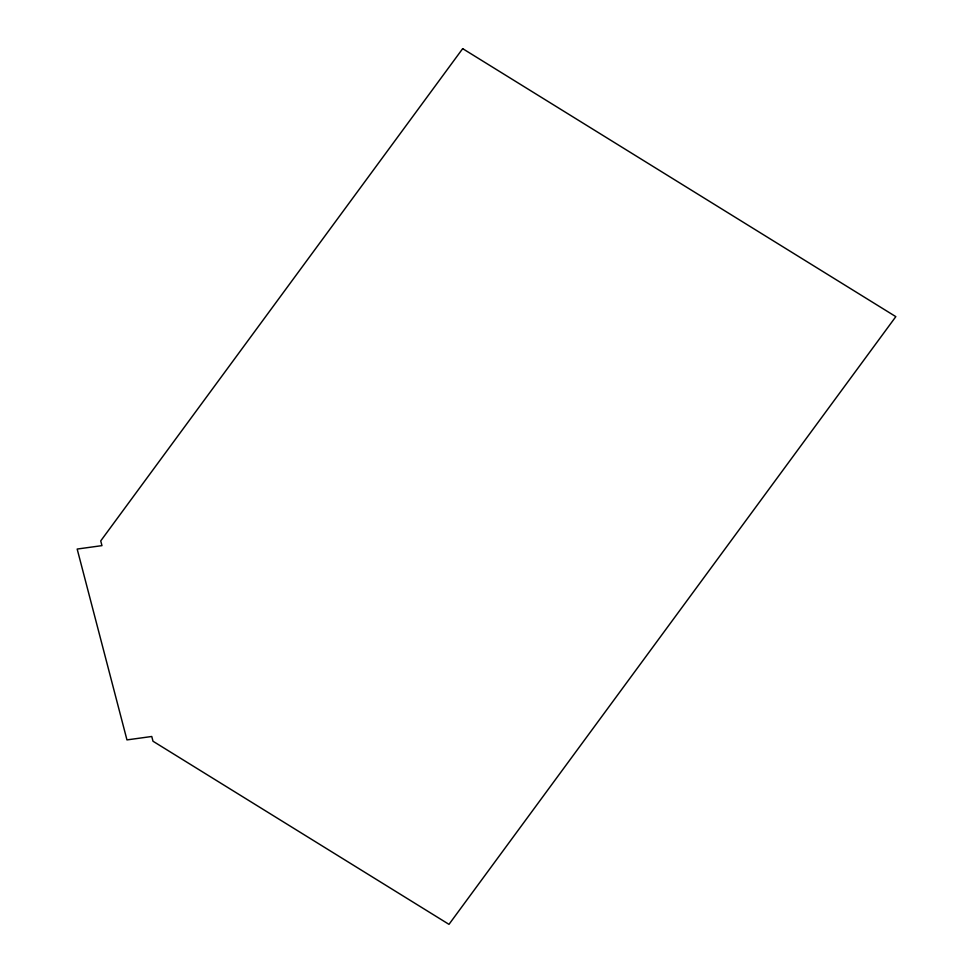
<?xml version="1.0" encoding="UTF-8"?>
<svg xmlns="http://www.w3.org/2000/svg" width="973" height="973" viewBox="0 0 973 973"><rect width="100%" height="100%" fill="white"/><g stroke="black" fill="none" stroke-linecap="round" stroke-linejoin="round"><path stroke-width="1.46" d="M462.674 48.65L100.73 540.903L101.97 545.634L77.171 549.052L126.964 739.906L151.764 736.488L152.992 741.231L448.991 924.35L895.829 316.639L462.674 48.65"/></g></svg>
